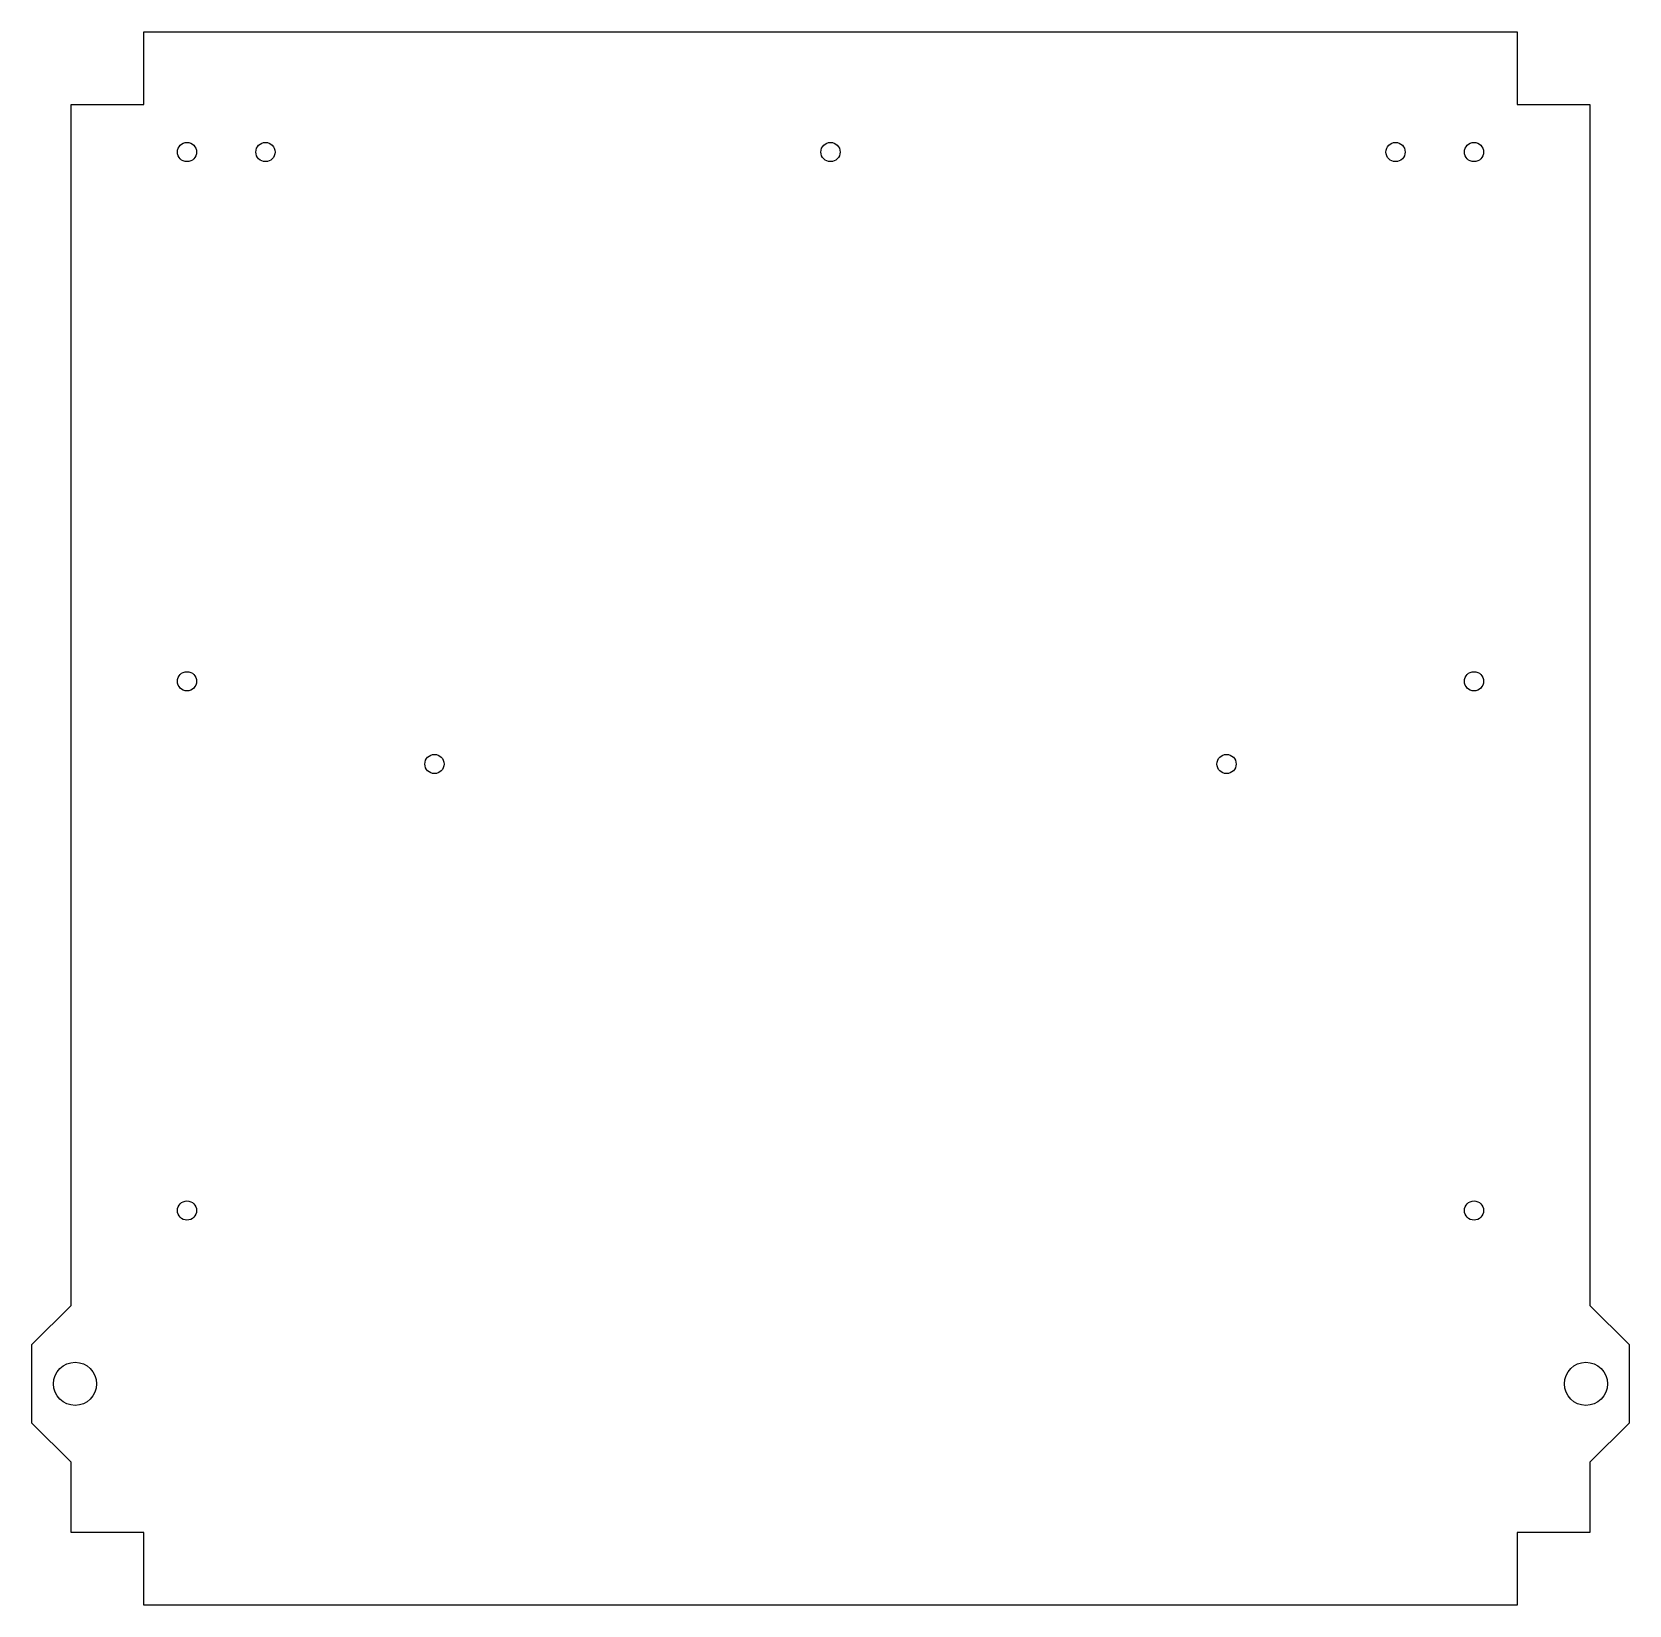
# Model space of a CAD drawing. Header units: metres. Extents: x -29 to 379, y -401 to 0.
import ezdxf

# ---------------------------------------------------------------- set-up
doc = ezdxf.new("R2010")
doc.units = ezdxf.units.M

msp = doc.modelspace()

# ---------------------------------------------------------------- linework, layer by layer
for p, q in [((0, 0), (350.26, 0)), ((0, -18.51), (0, 0)), ((0, 0), (0, 0)), ((350.26, 0), (350.26, -18.51)), ((-18.51, -324.84), (-18.51, -18.51)), ((-18.51, -18.51), (0, -18.51)), ((350.26, -18.51), (368.77, -18.51)), ((368.77, -18.51), (368.77, -324.84)), ((-28.51, -334.84), (-18.51, -324.84)), ((368.77, -324.84), (378.77, -334.84)), ((-28.51, -354.84), (-28.51, -334.84)), ((378.77, -334.84), (378.77, -354.84)), ((-18.51, -364.84), (-28.51, -354.84)), ((378.77, -354.84), (368.77, -364.84)), ((-18.51, -382.77), (-18.51, -364.84)), ((368.77, -364.84), (368.77, -382.77)), ((0, -382.77), (-18.51, -382.77)), ((0, -401.28), (0, -382.77)), ((368.77, -382.77), (350.26, -382.77)), ((350.26, -382.77), (350.26, -401.28)), ((350.26, -401.28), (0, -401.28))]:
    msp.add_line(p, q)
for centre, radius in [((11.03, -30.64), 2.45), ((31.03, -30.64), 2.45), ((175.13, -30.64), 2.45), ((319.23, -30.64), 2.45), ((339.23, -30.64), 2.45), ((11.03, -165.64), 2.45), ((339.23, -165.64), 2.45), ((74.13, -186.74), 2.45), ((276.13, -186.74), 2.45), ((11.03, -300.64), 2.45), ((339.23, -300.64), 2.45), ((-17.51, -344.84), 5.5), ((367.77, -344.84), 5.5)]:
    msp.add_circle(centre, radius)

doc.saveas('drawing.dxf')
